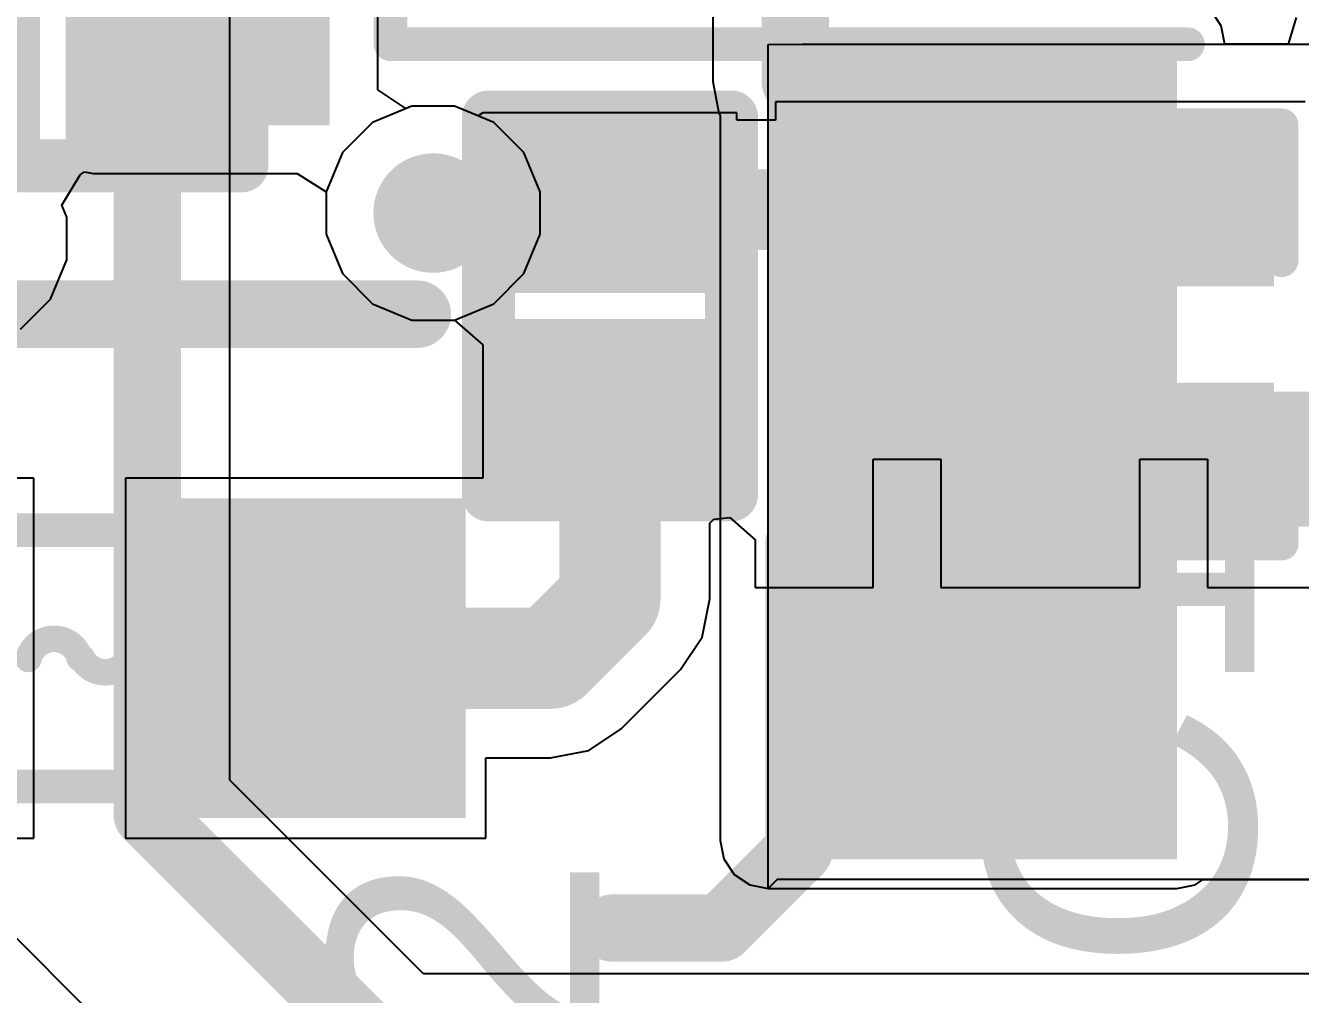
# Model space of a CAD drawing. Header units: millimetres. Extents: x -5.5 to 48.8, y -1.4 to 42.1.
# Drawn here: x 16.077 to 20.875, y 11.637 to 15.286 of the extents above; entities that cross this region are included whole.
import ezdxf

# ---------------------------------------------------------------- set-up
doc = ezdxf.new("R2010")
doc.units = ezdxf.units.MM
for name, color, linetype in [('BottomLayer', 5, 'Continuous'), ('BottomPaste', 16, 'Continuous'), ('BottomSolder', 6, 'Continuous'), ('TopLayer', 1, 'Continuous'), ('TopOverlay', 2, 'Continuous'), ('TopPaste', 8, 'Continuous'), ('TopSolder', 216, 'Continuous'), ('ViaHoleLayer', 16, 'Continuous')]:
    doc.layers.add(name, color=color, linetype=linetype)
doc.styles.add('Arial', font='', dxfattribs={"height": 0.2})
doc.styles.get('Arial').set_extended_font_data('Arial')

# ---------------------------------------------------------------- blocks, each defined once
blk = doc.blocks.new('196_LFBGA__12_12__41')
at = {"layer": 'TopOverlay', "const_width": 0.127}
for points in [[(-6, -6), (-6, -3)], [(-6, -6), (-3, -6)]]:
    blk.add_lwpolyline(points, dxfattribs=at)
at = {"layer": 'TopOverlay', "const_width": 0.0635}
for points in [[(-6.0318, -6, 1), (-5.9683, -6, 1)], [(-6.0318, -6, 1), (-5.9683, -6, 1)], [(-3.0317, -6, 1), (-2.9682, -6, 1)]]:
    blk.add_lwpolyline(points, format="xyb", close=True, dxfattribs=at)
blk = doc.blocks.new('IND_1210_B_61')
at = {"layer": 'BottomLayer'}
for points in [[(-2.106, 1.405), (-0.836, 1.405), (-0.836, -1.405), (-2.106, -1.405)], [(0.836, 1.405), (2.106, 1.405), (2.106, -1.405), (0.836, -1.405)]]:
    blk.add_hatch(color=5, dxfattribs=at).paths.add_polyline_path(points)
at = {"layer": 'BottomPaste'}
for points in [[(-2.106, 1.405), (-0.836, 1.405), (-0.836, -1.405), (-2.106, -1.405)], [(0.836, 1.405), (2.106, 1.405), (2.106, -1.405), (0.836, -1.405)]]:
    blk.add_hatch(color=16, dxfattribs=at).paths.add_polyline_path(points)
at = {"layer": 'BottomSolder'}
for points in [[(-2.2076, 1.5066), (-0.7344, 1.5066), (-0.7344, -1.5066), (-2.2076, -1.5066)], [(0.7344, 1.5066), (2.2076, 1.5066), (2.2076, -1.5066), (0.7344, -1.5066)]]:
    blk.add_hatch(color=6, dxfattribs=at).paths.add_polyline_path(points)
blk = doc.blocks.new('IND_0402_63')
at = {"layer": 'TopLayer'}
for points in [[(-0.55, 0.3), (-0.15, 0.3), (-0.15, -0.3), (-0.55, -0.3)], [(0.15, 0.3), (0.55, 0.3), (0.55, -0.3), (0.15, -0.3)]]:
    blk.add_hatch(color=1, dxfattribs=at).paths.add_polyline_path(points)
at = {"layer": 'TopPaste'}
for points in [[(-0.55, 0.3), (-0.15, 0.3), (-0.15, -0.3), (-0.55, -0.3)], [(0.15, 0.3), (0.55, 0.3), (0.55, -0.3), (0.15, -0.3)]]:
    blk.add_hatch(color=8, dxfattribs=at).paths.add_polyline_path(points)
at = {"layer": 'TopSolder'}
for points in [[(-0.6516, 0.4016), (-0.0484, 0.4016), (-0.0484, -0.4016), (-0.6516, -0.4016)], [(0.0484, 0.4016), (0.6516, 0.4016), (0.6516, -0.4016), (0.0484, -0.4016)]]:
    blk.add_hatch(color=216, dxfattribs=at).paths.add_polyline_path(points)
at = {"layer": 'TopOverlay', "const_width": 0.2}
for points in [[(-0.7112, 0.4572), (-0.3048, 0.4572)], [(-0.7112, -0.4572), (-0.7112, 0.4572)], [(-0.3048, 0.4572), (0.7112, 0.4572)], [(0.7112, -0.4572), (0.7112, 0.4572)], [(-0.7112, -0.4572), (-0.3048, -0.4572)], [(-0.3048, -0.4572), (0.7112, -0.4572)]]:
    blk.add_lwpolyline(points, dxfattribs=at)
at = {"layer": 'TopOverlay', "const_width": 0.1}
for points in [[(-0.7612, 0.4572, 1), (-0.6612, 0.4572, 1)], [(-0.7612, 0.4572, 1), (-0.6612, 0.4572, 1)], [(-0.3548, 0.4572, 1), (-0.2548, 0.4572, 1)], [(-0.3548, 0.4572, 1), (-0.2548, 0.4572, 1)], [(0.6612, 0.4572, 1), (0.7612, 0.4572, 1)], [(0.6612, 0.4572, 1), (0.7612, 0.4572, 1)], [(-0.7612, -0.4572, 1), (-0.6612, -0.4572, 1)], [(-0.7612, -0.4572, 1), (-0.6612, -0.4572, 1)], [(-0.3548, -0.4572, 1), (-0.2548, -0.4572, 1)], [(-0.3548, -0.4572, 1), (-0.2548, -0.4572, 1)], [(0.6612, -0.4572, 1), (0.7612, -0.4572, 1)], [(0.6612, -0.4572, 1), (0.7612, -0.4572, 1)]]:
    blk.add_lwpolyline(points, format="xyb", close=True, dxfattribs=at)
blk = doc.blocks.new('IND_0402_64')
at = {"layer": 'TopLayer'}
for points in [[(-0.55, 0.3), (-0.15, 0.3), (-0.15, -0.3), (-0.55, -0.3)], [(0.15, 0.3), (0.55, 0.3), (0.55, -0.3), (0.15, -0.3)]]:
    blk.add_hatch(color=1, dxfattribs=at).paths.add_polyline_path(points)
at = {"layer": 'TopPaste'}
for points in [[(-0.55, 0.3), (-0.15, 0.3), (-0.15, -0.3), (-0.55, -0.3)], [(0.15, 0.3), (0.55, 0.3), (0.55, -0.3), (0.15, -0.3)]]:
    blk.add_hatch(color=8, dxfattribs=at).paths.add_polyline_path(points)
at = {"layer": 'TopSolder'}
for points in [[(-0.6516, 0.4016), (-0.0484, 0.4016), (-0.0484, -0.4016), (-0.6516, -0.4016)], [(0.0484, 0.4016), (0.6516, 0.4016), (0.6516, -0.4016), (0.0484, -0.4016)]]:
    blk.add_hatch(color=216, dxfattribs=at).paths.add_polyline_path(points)
at = {"layer": 'TopOverlay', "const_width": 0.2}
for points in [[(-0.7112, 0.4572), (-0.7112, -0.4572)], [(-0.7112, 0.4572), (-0.3048, 0.4572)], [(-0.3048, 0.4572), (0.7112, 0.4572)], [(0.7112, 0.4572), (0.7112, -0.4572)], [(-0.7112, -0.4572), (-0.3048, -0.4572)], [(-0.3048, -0.4572), (0.7112, -0.4572)]]:
    blk.add_lwpolyline(points, dxfattribs=at)
at = {"layer": 'TopOverlay', "const_width": 0.1}
for points in [[(-0.7612, 0.4572, 1), (-0.6612, 0.4572, 1)], [(-0.7612, 0.4572, 1), (-0.6612, 0.4572, 1)], [(-0.3548, 0.4572, 1), (-0.2548, 0.4572, 1)], [(-0.3548, 0.4572, 1), (-0.2548, 0.4572, 1)], [(0.6612, 0.4572, 1), (0.7612, 0.4572, 1)], [(0.6612, 0.4572, 1), (0.7612, 0.4572, 1)], [(-0.7612, -0.4572, 1), (-0.6612, -0.4572, 1)], [(-0.7612, -0.4572, 1), (-0.6612, -0.4572, 1)], [(-0.3548, -0.4572, 1), (-0.2548, -0.4572, 1)], [(-0.3548, -0.4572, 1), (-0.2548, -0.4572, 1)], [(0.6612, -0.4572, 1), (0.7612, -0.4572, 1)], [(0.6612, -0.4572, 1), (0.7612, -0.4572, 1)]]:
    blk.add_lwpolyline(points, format="xyb", close=True, dxfattribs=at)
blk = doc.blocks.new('F____0603_65')
at = {"layer": 'TopLayer'}
for points in [[(-0.35, -0.5), (-1.35, -0.5), (-1.35, 0.5), (-0.35, 0.5)], [(1.35, -0.5), (0.35, -0.5), (0.35, 0.5), (1.35, 0.5)]]:
    blk.add_hatch(color=1, dxfattribs=at).paths.add_polyline_path(points)
at = {"layer": 'TopPaste'}
for points in [[(-0.35, -0.5), (-1.35, -0.5), (-1.35, 0.5), (-0.35, 0.5)], [(1.35, -0.5), (0.35, -0.5), (0.35, 0.5), (1.35, 0.5)]]:
    blk.add_hatch(color=8, dxfattribs=at).paths.add_polyline_path(points)
at = {"layer": 'TopSolder'}
for points in [[(-0.2484, -0.6016), (-1.4516, -0.6016), (-1.4516, 0.6016), (-0.2484, 0.6016)], [(1.4516, -0.6016), (0.2484, -0.6016), (0.2484, 0.6016), (1.4516, 0.6016)]]:
    blk.add_hatch(color=216, dxfattribs=at).paths.add_polyline_path(points)
at = {"layer": 'TopOverlay', "const_width": 0.127}
for points in [[(-0.254, 0.4826), (0.254, 0.4826)], [(-0.254, -0.4826), (0.254, -0.4826)]]:
    blk.add_lwpolyline(points, dxfattribs=at)
at = {"layer": 'TopOverlay'}
for points, const_width in [([(-0.2857, 0.4826, 1), (-0.2223, 0.4826, 1)], 0.0635), ([(0.2223, 0.4826, 1), (0.2857, 0.4826, 1)], 0.0635), ([(0.1713, 0.046, 1), (0.2213, 0.046, 1)], 0.05), ([(-0.025, 0, 1), (0.025, 0, 1)], 0.05), ([(-0.0179, 0.002, 1), (0.0321, 0.002, 1)], 0.05), ([(-0.2183, -0.0026, 1), (-0.1684, -0.0026, 1)], 0.05), ([(-0.2857, -0.4826, 1), (-0.2223, -0.4826, 1)], 0.0635), ([(0.2223, -0.4826, 1), (0.2857, -0.4826, 1)], 0.0635)]:
    blk.add_lwpolyline(points, format="xyb", close=True, dxfattribs=dict(at, const_width=const_width))
at = {"layer": 'TopOverlay', "const_width": 0.1}
for points in [[(-0.1933, -0.0026, -0.770164), (0, 0)], [(0.1963, 0.046, -0.784117), (0.0071, 0.002)]]:
    blk.add_lwpolyline(points, format="xyb", dxfattribs=at)
blk = doc.blocks.new('C___0402_132')
at = {"layer": 'TopLayer'}
for points in [[(-0.6985, -0.3175), (-0.6985, 0.3175), (-0.2413, 0.3175), (-0.2413, -0.3175)], [(0.2413, -0.3175), (0.2413, 0.3175), (0.6985, 0.3175), (0.6985, -0.3175)]]:
    blk.add_hatch(color=1, dxfattribs=at).paths.add_polyline_path(points)
at = {"layer": 'TopPaste'}
for points in [[(-0.6985, -0.3175), (-0.6985, 0.3175), (-0.2413, 0.3175), (-0.2413, -0.3175)], [(0.2413, -0.3175), (0.2413, 0.3175), (0.6985, 0.3175), (0.6985, -0.3175)]]:
    blk.add_hatch(color=8, dxfattribs=at).paths.add_polyline_path(points)
at = {"layer": 'TopSolder'}
for points in [[(-0.7585, -0.3775), (-0.7585, 0.3775), (-0.1813, 0.3775), (-0.1813, -0.3775)], [(0.1813, -0.3775), (0.1813, 0.3775), (0.7585, 0.3775), (0.7585, -0.3775)]]:
    blk.add_hatch(color=216, dxfattribs=at).paths.add_polyline_path(points)
at = {"layer": 'TopOverlay', "const_width": 0.127}
for points in [[(-0.7874, 0.4064), (-0.2794, 0.4064)], [(-0.7874, 0.4064), (-0.7874, -0.4064)], [(0.2794, 0.4064), (0.7874, 0.4064)], [(0.7874, 0.4064), (0.7874, -0.4064)], [(-0.7874, -0.4064), (-0.2794, -0.4064)], [(0.2794, -0.4064), (0.7874, -0.4064)]]:
    blk.add_lwpolyline(points, dxfattribs=at)
at = {"layer": 'TopOverlay', "const_width": 0.0635}
for points in [[(-0.8191, 0.4064, 1), (-0.7556, 0.4064, 1)], [(-0.8191, 0.4064, 1), (-0.7556, 0.4064, 1)], [(-0.3111, 0.4064, 1), (-0.2477, 0.4064, 1)], [(0.2477, 0.4064, 1), (0.3111, 0.4064, 1)], [(0.7556, 0.4064, 1), (0.8191, 0.4064, 1)], [(0.7556, 0.4064, 1), (0.8191, 0.4064, 1)], [(-0.8191, -0.4064, 1), (-0.7556, -0.4064, 1)], [(-0.8191, -0.4064, 1), (-0.7556, -0.4064, 1)], [(-0.3111, -0.4064, 1), (-0.2477, -0.4064, 1)], [(0.2477, -0.4064, 1), (0.3111, -0.4064, 1)], [(0.7556, -0.4064, 1), (0.8191, -0.4064, 1)], [(0.7556, -0.4064, 1), (0.8191, -0.4064, 1)]]:
    blk.add_lwpolyline(points, format="xyb", close=True, dxfattribs=at)
blk = doc.blocks.new('C___0402_133')
at = {"layer": 'TopLayer'}
for points in [[(-0.6985, -0.3175), (-0.6985, 0.3175), (-0.2413, 0.3175), (-0.2413, -0.3175)], [(0.2413, -0.3175), (0.2413, 0.3175), (0.6985, 0.3175), (0.6985, -0.3175)]]:
    blk.add_hatch(color=1, dxfattribs=at).paths.add_polyline_path(points)
at = {"layer": 'TopPaste'}
for points in [[(-0.6985, -0.3175), (-0.6985, 0.3175), (-0.2413, 0.3175), (-0.2413, -0.3175)], [(0.2413, -0.3175), (0.2413, 0.3175), (0.6985, 0.3175), (0.6985, -0.3175)]]:
    blk.add_hatch(color=8, dxfattribs=at).paths.add_polyline_path(points)
at = {"layer": 'TopSolder'}
for points in [[(-0.7585, -0.3775), (-0.7585, 0.3775), (-0.1813, 0.3775), (-0.1813, -0.3775)], [(0.1813, -0.3775), (0.1813, 0.3775), (0.7585, 0.3775), (0.7585, -0.3775)]]:
    blk.add_hatch(color=216, dxfattribs=at).paths.add_polyline_path(points)
at = {"layer": 'TopOverlay', "const_width": 0.127}
for points in [[(-0.7874, 0.4064), (-0.2794, 0.4064)], [(-0.7874, 0.4064), (-0.7874, -0.4064)], [(0.2794, 0.4064), (0.7874, 0.4064)], [(0.7874, 0.4064), (0.7874, -0.4064)], [(-0.7874, -0.4064), (-0.2794, -0.4064)], [(0.2794, -0.4064), (0.7874, -0.4064)]]:
    blk.add_lwpolyline(points, dxfattribs=at)
at = {"layer": 'TopOverlay', "const_width": 0.0635}
for points in [[(-0.8191, 0.4064, 1), (-0.7556, 0.4064, 1)], [(-0.8191, 0.4064, 1), (-0.7556, 0.4064, 1)], [(-0.3111, 0.4064, 1), (-0.2477, 0.4064, 1)], [(0.2477, 0.4064, 1), (0.3111, 0.4064, 1)], [(0.7556, 0.4064, 1), (0.8191, 0.4064, 1)], [(0.7556, 0.4064, 1), (0.8191, 0.4064, 1)], [(-0.8191, -0.4064, 1), (-0.7556, -0.4064, 1)], [(-0.8191, -0.4064, 1), (-0.7556, -0.4064, 1)], [(-0.3111, -0.4064, 1), (-0.2477, -0.4064, 1)], [(0.2477, -0.4064, 1), (0.3111, -0.4064, 1)], [(0.7556, -0.4064, 1), (0.8191, -0.4064, 1)], [(0.7556, -0.4064, 1), (0.8191, -0.4064, 1)]]:
    blk.add_lwpolyline(points, format="xyb", close=True, dxfattribs=at)

msp = doc.modelspace()

# ---------------------------------------------------------------- hatches: boundary and pattern name
at = {"layer": 'BottomLayer'}
for points in [[(18.8722, 12.2174), (20.4089, 12.2174), (20.4089, 15.2146), (18.8722, 15.2146)], [(18.9865, 12.2174), (20.4089, 12.2174), (20.4089, 15.215), (18.9865, 15.215)]]:
    msp.add_hatch(color=5, dxfattribs=at).paths.add_polyline_path(points)
h = msp.add_hatch(color=5, dxfattribs=at)
edge = h.paths.add_edge_path()
edge.add_arc((17.6112, 14.5796), 0.225, 0, 360)
at = {"layer": 'TopLayer'}
for points in [[(16.3322, 14.9098), (16.7894, 14.9098), (16.7894, 20.0965), (16.3322, 20.0965)], [(16.637, 14.9098), (17.2212, 14.9098), (17.2212, 16.9672), (16.637, 16.9672)]]:
    msp.add_hatch(color=1, dxfattribs=at).paths.add_polyline_path(points)
h = msp.add_hatch(color=1, dxfattribs=at)
edge = h.paths.add_edge_path()
edge.add_arc((17.6112, 14.5796), 0.225, 0, 360)
at = {"layer": 'ViaHoleLayer'}
h = msp.add_hatch(color=16, dxfattribs=at)
edge = h.paths.add_edge_path()
edge.add_arc((17.6112, 14.5796), 0.1, 0, 360)

# ---------------------------------------------------------------- linework, layer by layer
at = {"layer": 'BottomLayer'}
for p, q in [((16.8462, 12.4441), (16.8462, 19.0532)), ((18.663, 16.7635), (18.663, 15.0749)), ((20.5764, 15.2844), (20.5371, 15.3432)), ((20.859, 15.3164), (20.8282, 15.215)), ((20.5902, 15.215), (20.5764, 15.2844)), ((18.8722, 15.2146), (18.9992, 15.215)), ((18.8722, 12.0361), (18.8722, 15.2146)), ((18.9992, 15.215), (23.4282, 15.215)), ((20.8282, 15.215), (20.5902, 15.215)), ((18.663, 15.0749), (18.6867, 14.956)), ((17.5311, 14.9824), (17.383, 14.9211)), ((17.6913, 14.9824), (17.5311, 14.9824)), ((17.8394, 14.9211), (17.6913, 14.9824)), ((17.383, 14.9211), (17.2697, 14.8078)), ((17.9527, 14.8078), (17.8394, 14.9211)), ((18.6867, 14.956), (18.6909, 14.9497)), ((18.6909, 14.9497), (18.6909, 12.2174)), ((17.2697, 14.8078), (17.2084, 14.6597)), ((18.014, 14.6597), (17.9527, 14.8078)), ((17.2084, 14.6597), (17.2084, 14.4995)), ((18.014, 14.4995), (18.014, 14.6597)), ((17.2084, 14.4995), (17.2697, 14.3514)), ((17.9527, 14.3514), (18.014, 14.4995)), ((17.2697, 14.3514), (17.383, 14.2381)), ((17.8394, 14.2381), (17.9527, 14.3514)), ((17.383, 14.2381), (17.5311, 14.1768)), ((17.6913, 14.1768), (17.8394, 14.2381)), ((17.5311, 14.1768), (17.6913, 14.1768)), ((17.5749, 11.7154), (16.8462, 12.4441)), ((18.6909, 12.2174), (18.7047, 12.148)), ((18.7047, 12.148), (18.744, 12.0892)), ((18.744, 12.0892), (18.8028, 12.0499)), ((18.8028, 12.0499), (18.8722, 12.0361)), ((18.9058, 12.0697), (18.8722, 12.0361)), ((23.4282, 12.0697), (18.9058, 12.0697)), ((20.4089, 12.0361), (20.4783, 12.0499)), ((20.4783, 12.0499), (20.5079, 12.0697)), ((20.5079, 12.0697), (22.3046, 12.0697)), ((18.8722, 12.0361), (20.4089, 12.0361)), ((22.1217, 11.7154), (17.5749, 11.7154))]:
    msp.add_line(p, q, dxfattribs=at)
for points, const_width in [([(16.5354, 12.3154), (16.5354, 20.3179)], 0.254), ([(18.9738, 15.0749), (18.9738, 16.8922)], 0.254), ([(19.6977, 13.7162), (19.6977, 14.3982)], 0.2032), ([(19.05, 13.9457), (19.3432, 13.6525)], 0.127), ([(16.5354, 12.3154), (17.4462, 11.4046)], 0.254)]:
    msp.add_lwpolyline(points, dxfattribs=dict(at, const_width=const_width))
for points, const_width in [([(18.9103, 15.0749, 1), (19.0373, 15.0749, 1)], 0.127), ([(19.6469, 14.3982, 1), (19.7485, 14.3982, 1)], 0.1016), ([(19.0182, 13.9457, 1), (19.0817, 13.9457, 1)], 0.0635), ([(19.6469, 13.7162, 1), (19.7485, 13.7162, 1)], 0.1016), ([(19.3114, 13.6525, 1), (19.3749, 13.6525, 1)], 0.0635), ([(16.4719, 12.3154, 1), (16.5989, 12.3154, 1)], 0.127), ([(16.4719, 12.3154, 1), (16.5989, 12.3154, 1)], 0.127)]:
    msp.add_lwpolyline(points, format="xyb", close=True, dxfattribs=dict(at, const_width=const_width))
at = {"layer": 'TopLayer'}
for p, q in [((17.4025, 15.0434), (17.4025, 16.9672)), ((17.5081, 14.9729), (17.4025, 15.0434)), ((17.5311, 14.9824), (17.5081, 14.9729)), ((17.6913, 14.9824), (17.5311, 14.9824)), ((17.7806, 14.9454), (17.6913, 14.9824)), ((19.8893, 14.9987), (18.8987, 14.9987)), ((18.8987, 14.9987), (18.8987, 14.929)), ((19.902, 14.9987), (19.8893, 14.9987)), ((19.8893, 14.9987), (19.8893, 14.9987)), ((20.8926, 14.9987), (19.902, 14.9987)), ((19.902, 14.9987), (19.902, 14.9987)), ((17.7986, 14.9574), (17.7806, 14.9454)), ((18.7542, 14.9574), (17.7986, 14.9574)), ((17.7986, 14.9574), (17.7986, 14.9574)), ((18.7542, 14.929), (18.7542, 14.9574)), ((18.8987, 14.929), (18.7542, 14.929)), ((16.2827, 14.7238), (16.2991, 14.7351)), ((16.2991, 14.7351), (16.3322, 14.7285)), ((16.3322, 14.7285), (17.0994, 14.7285)), ((17.0994, 14.7285), (17.2084, 14.6597)), ((16.2135, 14.6098), (16.2827, 14.7238)), ((17.2084, 14.6597), (17.2084, 14.4995)), ((16.2326, 14.5637), (16.2135, 14.6098)), ((16.2326, 14.4035), (16.2326, 14.5637)), ((17.2084, 14.4995), (17.2697, 14.3514)), ((16.1713, 14.2554), (16.2326, 14.4035)), ((17.2697, 14.3514), (17.383, 14.2381)), ((16.058, 14.1421), (16.1713, 14.2554)), ((17.383, 14.2381), (17.5311, 14.1768)), ((17.5311, 14.1768), (17.6913, 14.1768)), ((17.6913, 14.1768), (17.7986, 14.0838)), ((17.7986, 14.0838), (17.7986, 13.581)), ((19.267, 13.1699), (19.267, 13.6525)), ((19.267, 13.6525), (19.521, 13.6525)), ((19.521, 13.6525), (19.521, 13.1699)), ((20.2703, 13.1699), (20.2703, 13.6525)), ((20.2703, 13.6525), (20.5243, 13.6525)), ((20.5243, 13.6525), (20.5243, 13.1699)), ((16.1092, 13.581), (14.83, 13.581)), ((16.1092, 12.2254), (16.1092, 13.581)), ((17.7986, 13.581), (16.4536, 13.581)), ((16.4536, 13.581), (16.4536, 12.2254)), ((18.6672, 13.4273), (18.7272, 13.4332)), ((18.7272, 13.4332), (18.8225, 13.3496)), ((18.6519, 13.412), (18.6672, 13.4273)), ((18.6519, 13.1264), (18.6519, 13.412)), ((18.8225, 13.3496), (18.8225, 13.1699)), ((18.8225, 13.1699), (19.267, 13.1699)), ((19.521, 13.1699), (20.2703, 13.1699)), ((20.5243, 13.1699), (21.2736, 13.1699)), ((18.6233, 12.9827), (18.6519, 13.1264)), ((18.5419, 12.8609), (18.6233, 12.9827)), ((18.3187, 12.6377), (18.5419, 12.8609)), ((18.1969, 12.5563), (18.3187, 12.6377)), ((17.8092, 12.2254), (17.8092, 12.5277)), ((17.8092, 12.5277), (18.0532, 12.5277)), ((18.0532, 12.5277), (18.1969, 12.5563)), ((15.9364, 12.2254), (16.1092, 12.2254)), ((16.4536, 12.2254), (17.8092, 12.2254)), ((17.8831, 10.0091), (15.9364, 11.9558))]:
    msp.add_line(p, q, dxfattribs=at)
for points, const_width in [([(17.6112, 14.5796), (18.2764, 14.5796)], 0.3048), ([(18.3764, 14.5288), (18.4399, 14.5923)], 0.3048), ([(18.4399, 14.5923), (19.394, 14.5923)], 0.3048), ([(19.394, 14.5923), (20.3973, 14.5923)], 0.3048), ([(18.2764, 14.5288), (18.3764, 14.5288)], 0.3048), ([(18.2764, 13.1264), (18.2764, 13.8796)], 0.381), ([(19.394, 13.6525), (20.3973, 13.6525)], 0.508), ([(20.3973, 13.6525), (21.4006, 13.6525)], 0.508), ([(18.0532, 12.9032), (18.2764, 13.1264)], 0.381), ([(17.1314, 12.9032), (18.0532, 12.9032)], 0.381), ([(15.4314, 11.7466), (17.526, 9.652)], 0.635)]:
    msp.add_lwpolyline(points, dxfattribs=dict(at, const_width=const_width))
for points, const_width in [([(17.535, 14.5796, 1), (17.6874, 14.5796, 1)], 0.1524), ([(18.2002, 14.5796, 1), (18.3526, 14.5796, 1)], 0.1524), ([(18.3637, 14.5923, 1), (18.5161, 14.5923, 1)], 0.1524), ([(18.3637, 14.5923, 1), (18.5161, 14.5923, 1)], 0.1524), ([(19.3178, 14.5923, 1), (19.4702, 14.5923, 1)], 0.1524), ([(19.3178, 14.5923, 1), (19.4702, 14.5923, 1)], 0.1524), ([(20.3211, 14.5923, 1), (20.4735, 14.5923, 1)], 0.1524), ([(18.2002, 14.5288, 1), (18.3526, 14.5288, 1)], 0.1524), ([(18.3002, 14.5288, 1), (18.4526, 14.5288, 1)], 0.1524), ([(18.3002, 14.5288, 1), (18.4526, 14.5288, 1)], 0.1524), ([(18.1811, 13.8796, 1), (18.3716, 13.8796, 1)], 0.1905), ([(19.267, 13.6525, 1), (19.521, 13.6525, 1)], 0.254), ([(20.2703, 13.6525, 1), (20.5243, 13.6525, 1)], 0.254), ([(20.2703, 13.6525, 1), (20.5243, 13.6525, 1)], 0.254), ([(18.1811, 13.1264, 1), (18.3716, 13.1264, 1)], 0.1905), ([(18.1811, 13.1264, 1), (18.3716, 13.1264, 1)], 0.1905), ([(17.0362, 12.9032, 1), (17.2267, 12.9032, 1)], 0.1905), ([(17.958, 12.9032, 1), (18.1485, 12.9032, 1)], 0.1905), ([(17.958, 12.9032, 1), (18.1485, 12.9032, 1)], 0.1905)]:
    msp.add_lwpolyline(points, format="xyb", close=True, dxfattribs=dict(at, const_width=const_width))
at = {"layer": 'TopOverlay', "const_width": 0.254}
for points in [[(15.3416, 14.1986), (17.5514, 14.1986)], [(18.9876, 12.1804), (18.9876, 13.335)], [(18.6944, 11.8872), (18.9876, 12.1804)], [(18.288, 11.8872), (18.6944, 11.8872)]]:
    msp.add_lwpolyline(points, dxfattribs=at)
at = {"layer": 'TopOverlay', "const_width": 0.127}
for points in [[(17.4879, 14.1986, 1), (17.6149, 14.1986, 1)], [(18.9241, 13.335, 1), (19.0511, 13.335, 1)], [(18.9241, 12.1804, 1), (19.0511, 12.1804, 1)], [(18.9241, 12.1804, 1), (19.0511, 12.1804, 1)], [(18.2245, 11.8872, 1), (18.3515, 11.8872, 1)], [(18.6309, 11.8872, 1), (18.7579, 11.8872, 1)], [(18.6309, 11.8872, 1), (18.7579, 11.8872, 1)]]:
    msp.add_lwpolyline(points, format="xyb", close=True, dxfattribs=at)

# ---------------------------------------------------------------- block references
for name, p in [('196_LFBGA__12_12__41', (23.451, 21.215)), ('IND_0402_63', (16.1798, 15.2146)), ('F____0603_65', (16.2814, 12.9032))]:
    msp.add_blockref(name, p)
for name, p, rotation in [('IND_1210_B_61', (21.1444, 13.6525), 180), ('IND_0402_64', (18.2764, 14.2296), 90), ('C___0402_132', (19.394, 14.1224), 90), ('C___0402_133', (20.3973, 14.1224), 90)]:
    msp.add_blockref(name, p, dxfattribs=dict(rotation=rotation))

# ---------------------------------------------------------------- texts
at = {"layer": 'TopOverlay', "style": 'Arial'}
for s, p in [('C1', (20.7008, 11.7181)), ('C2', (18.237, 10.355))]:
    msp.add_text(s, height=1.016, rotation=90, dxfattribs=at).set_placement(p)

doc.saveas('drawing.dxf')
